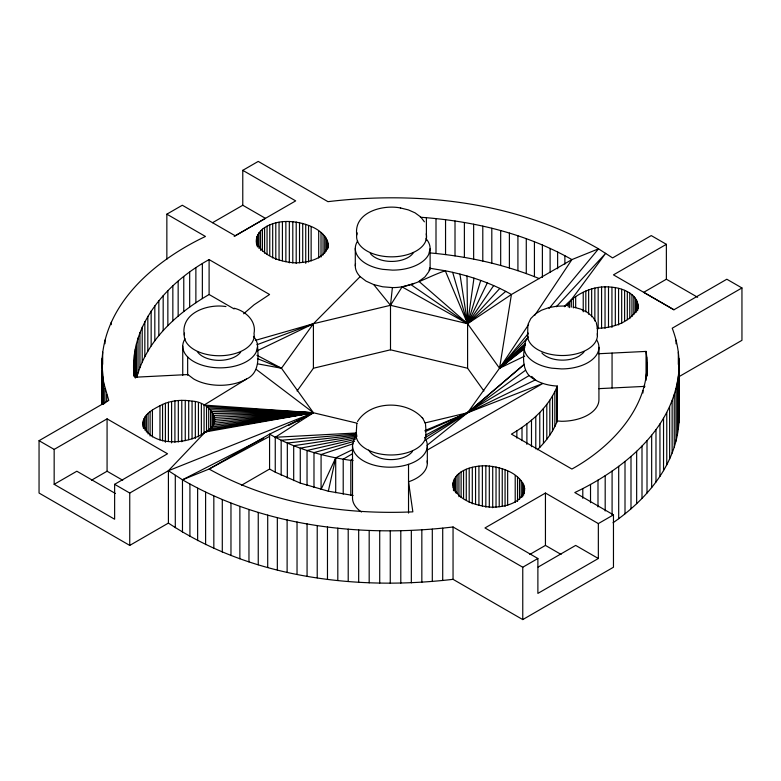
<?xml version="1.0" encoding="UTF-8"?>
<svg xmlns="http://www.w3.org/2000/svg" width="781" height="781" viewBox="0 0 781 781"><rect width="100%" height="100%" fill="white"/><g stroke="black" fill="none" stroke-linecap="round" stroke-linejoin="round"><path stroke-width="1.17" d="M133.99 375.632C128.982 324.876 167.407 282.507 209.103 259.595L269.572 294.496L254.108 304.756L243.623 313.786M598.754 353.734L646.053 351.411C653.853 402.605 613.573 445.99 571.897 469.049L511.428 434.138C530.719 422.902 548.887 407.262 557.292 386.048C547.139 385.589 536.811 382.417 529.118 375.573C521.054 366.484 523.651 352.709 525.379 341.727A37.41 21.595 0 0 1 528.337 337.333M527.81 325.492L527.663 337.538M101.901 404.48L101.901 364.288C102.77 303.994 155.116 260.356 205.452 236.458L166.851 214.17L166.851 259.233M613.036 522.753C646.395 499.713 676.082 464.959 678.894 422.911L678.894 370.545C679.812 356.156 677.391 341.648 672.236 328.205L741.95 287.955L741.95 340.321L678.572 376.911M678.894 422.911L679.099 364.454M327.981 248.26C329.855 228.921 301.027 220.955 285.866 221.501C272.999 221.658 253.435 228.804 256.695 244.892M328.079 243.818C326.624 258.892 307.675 262.875 295.159 262.826C280.799 262.094 262.972 256.422 256.695 242.452M453.019 482.814C453.946 499.889 477.396 506.264 491.669 507.191C504.184 507.24 523.133 503.257 524.588 488.184C520.458 472.505 500.396 466.706 485.841 465.808C472.651 465.486 451.457 470.836 453.019 487.686M143.04 426.377C141.234 414.584 154.052 408.775 162.565 404.431C171.752 400.321 182.198 399.521 192.067 401.161C208.381 401.395 225.553 421.818 205.325 431.952L168.413 470.718L168.413 523.085C251.316 578.028 355.98 590.68 453.048 579.336L522.762 619.587L613.466 567.231L613.466 514.864L574.796 492.538C623.736 469.264 674.247 428.457 678.894 370.545M697.648 297.288L666.369 279.227L666.369 244.316L651.256 235.589L612.587 257.915L598.529 248.836L571.897 259.595L511.428 294.496C490.985 282.79 468.336 275.342 445.287 270.782C427.744 276.484 411.47 287.925 392.394 287.574L390.5 305.303L390.5 349.81L467.594 368.241L483.917 390.998M467.594 368.241L467.594 323.734L473.96 278.134M356.81 423.653L356.097 435.681M637.677 310.34C640.908 295.696 623.96 288.072 611.943 287.232C594.009 284.801 576.193 293.363 564.36 306.552M427.08 445.277L467.594 412.758L499.528 368.241L511.428 294.496L467.594 323.734L390.5 305.303L313.406 323.734L255.309 340.399M353.071 495.466L328.332 491.21L335.713 457.851L352.153 449.856M361.496 512.014A37.41 21.595 0 0 1 352.504 497.907L352.504 445.541L353.803 439.947A37.41 21.595 0 0 1 356.058 436.413M253.435 336.377A37.41 21.595 0 0 1 257.564 346.373L256.236 351.958A37.41 21.595 0 0 1 208.712 366.816A37.41 21.595 0 0 1 185.077 338.759M204.066 433.094L204.066 405.085L246.464 379.058C259.302 373.211 258.452 358.196 257.564 346.373M426.026 238.703A37.41 21.595 0 0 1 430.116 248.7L428.759 254.284A37.41 21.595 0 0 1 392.394 270.119L382.719 269.338A37.41 21.595 0 0 1 357.659 240.968M505.746 291.372L467.594 323.734L445.287 270.782L429.618 268.205L428.759 271.739L424.952 276.933L418.938 281.375L467.594 323.734L499.528 368.241L524.734 356.087M136.802 377.399C146.613 340.399 177.053 313.074 209.103 294.505L209.103 259.595M355.531 263.539A37.41 21.595 0 0 0 360.158 276.62L366.035 281.121L373.728 284.587L390.5 305.303L402.088 286.881L467.594 323.734L480.725 280.438M637.677 307.909C630.941 322.485 612.011 328.274 596.899 328.245M537.377 449.758C545.831 441.616 553.016 431.942 557.292 420.959L557.292 386.048M527.985 324.379L530.787 318.589L535.044 314.284M411.138 284.772L467.594 323.734L487.305 282.917M567.231 305.303L605.705 253.298L556.316 306.767M357.513 421.555C370.575 400.331 407.116 400.048 422.794 418.46M524.49 348.824L499.528 368.241L528.61 324.584M534.692 315.446L571.897 259.595C525.789 233.382 472.944 220.945 420.354 217.245M452.668 272.335L467.594 323.734L493.67 285.573M257.564 363.829L281.472 368.241L313.406 323.734L360.158 276.62M297.083 390.998L313.406 368.241L313.406 323.734L256.929 344.733M524.773 347.623L499.528 368.241L528.141 333.731M549.023 308.544L598.529 248.836C517.471 201.976 419.787 190.749 327.952 201.664L258.238 161.413L242.774 170.336L242.774 205.247L212.539 222.702M459.921 274.082L467.594 323.734L499.83 288.394M524.598 346.881L499.528 368.241L528.337 337.06M524.793 345.934L499.528 368.241L524.93 344.07M525.447 344.665L499.528 368.241L525.076 344.128M564.722 306.718L568.246 303.389L568.246 307.04M499.528 368.241L525.359 344.226M352.739 458.935L350.806 460.36C322.533 456.338 294.466 448.382 269.572 434.138L209.103 469.049L182.471 479.798L168.413 470.718L129.744 493.045L114.631 484.318L114.631 519.228L54.162 484.318L54.162 449.407L107.075 418.86L167.534 453.771L114.631 484.318M525.379 370.36L467.594 412.758L425.577 439.888M328.332 491.21L300.275 483.107L275.254 472.173L275.254 437.272L313.406 412.758L357.288 423.253M529.118 375.573L425.772 437.233M535.727 313.669L541.555 310.203L548.692 307.675M352.465 453.722L343.21 459.208L343.21 494.119M166.851 214.17L182.305 205.247L235.218 235.794L295.677 200.883L242.774 170.336M234.173 236.389L265.452 218.338L242.774 205.247M168.413 523.085L129.744 545.411L39.05 493.045L39.05 440.679L108.764 400.428L103.619 382.465L101.901 364.288M54.162 484.318L76.841 471.226L115.412 493.494M91.436 480.256L107.075 471.226L122.715 480.256M241.427 485.294L269.572 469.049L275.254 472.173M666.369 244.316L613.466 274.863L673.925 309.774L726.838 279.227L741.95 287.955M666.369 279.227L643.69 292.319L673.925 309.774M426.885 450.305L542.815 383.481L467.594 412.758L424.923 430.565M545.441 493.045L484.972 527.956L537.884 558.503L537.884 593.404L598.344 558.503L598.344 523.592L545.441 493.045L545.441 545.411L529.801 554.432M182.471 532.164L182.471 479.798C263.529 526.658 361.212 537.894 453.048 526.98L522.762 567.231L537.884 558.503M598.344 523.592L613.466 514.864M538.138 567.074L575.675 545.411L598.344 558.503M269.572 436.413L209.103 469.049C270.646 503.647 342.996 514.943 412.856 511.858L408.531 481.789A37.41 21.595 0 0 0 427.129 460.858M297.366 421.408L299.504 420.256M304.854 417.366L313.406 412.758L281.472 368.241L256.929 355.267M425.655 435.095L467.594 412.758L535.063 380.044M182.471 479.798L263.627 438.239M288.521 425.499L313.406 412.758L256.236 369.413M256.998 350.923L313.406 323.734M425.284 431.581L467.594 412.758L524.197 364.376L467.594 412.758L424.893 422.96M168.413 470.718L313.406 412.758L204.066 405.085M352.944 443.833L321.079 454.552L321.079 489.462L335.713 457.851L335.713 492.762M402.801 286.715L414.252 283.415M354.554 441.255L313.982 452.619L313.982 487.529M313.406 368.241L390.5 349.81M355.238 439.352L307.04 450.5L307.04 485.411M356.068 437.682L300.275 448.196L300.275 483.107M549.15 307.568L556.882 306.191L564.966 305.976M207.648 430.458L313.406 412.758L269.572 434.138L269.572 469.049M209.669 428.837L313.406 412.758L206.526 406.501L206.526 432.069M357.034 436.208L293.695 445.717L293.695 480.627M211.378 427.09L313.406 412.758L208.693 408.063L208.693 431.2M212.754 425.245L313.406 412.758L210.567 409.752L210.567 428.017M356.907 435.056L287.33 443.061L287.33 477.972M213.769 423.331L313.406 412.758L212.11 411.548L212.11 427.383M214.424 421.359L313.406 412.758L205.325 431.952C189.09 444.877 148.663 448.089 143.04 422.726M356.487 434.011L281.17 440.25L281.17 475.151M214.707 419.368L313.406 412.758L213.311 413.432L213.311 425.606M275.254 437.272L356.536 432.977M598.754 388.655L644.842 386.38M225.953 306.562C208.078 303.584 180.489 312.644 184.257 335.127M557.292 420.959L561.519 421.281A37.41 21.595 0 0 0 598.929 399.677L598.929 347.32M392.394 287.574L382.719 286.793L373.728 284.587M353.071 460.556L350.806 460.36L350.806 495.271M400.663 208.01C383.198 204.3 353.578 212.041 356.741 234.886M429.999 252.917C467.409 256.305 504.594 264.368 539.407 278.661M400.36 207.941L408.375 209.904L415.033 212.832L420.207 216.63M573.254 307.011L580.771 309.13L587.146 312.273L591.959 316.227M234.095 308.212C245.332 310.858 256.598 320.845 254.02 333.448A34.979 20.199 0 0 1 218.934 355.745A34.979 20.199 0 0 1 184.511 333.106M257.437 358.664L281.472 368.241M209.103 294.505L234.124 308.944M545.441 545.411L561.08 554.432M39.05 440.679L54.162 449.407M531.705 376.442L535.971 380.445M420.939 217.284L424.415 221.814M592.711 316.901L595.747 321.538M422.306 417.532L425.333 423.273M596.274 322.514L597.231 327.522M133.99 366.006L134.947 377.223L187.86 374.558L193.561 378.892A37.41 21.595 0 0 0 246.464 379.058M425.518 424.386L425.909 429.443M679.021 414.389L679.099 416.82M467.018 276.015L467.594 323.734M678.914 358.372L678.914 364.454M678.338 352.29L678.338 364.463M678.308 376.627L678.308 428.994M677.332 382.69L677.332 435.056M676.053 340.184L676.053 343.835M675.985 388.733L675.985 441.099M674.247 394.737L674.247 447.103M672.129 400.702L672.129 453.068M669.639 406.628L669.639 458.984M666.769 412.485L666.769 464.851M663.538 418.284L663.538 470.65M659.945 424.005L659.945 476.371M655.981 429.648L655.981 482.014M651.666 435.212L651.666 487.578M647.01 362.628L647.01 375.876M647.01 440.669L647.01 493.036M646.717 357.015L646.717 376.276M646.492 373.865L646.492 376.276M646.053 351.411L646.053 380.298M644.501 385.043L644.501 387.444M642.958 390.588L642.958 392.999M642.002 446.029L642.002 498.395M637.96 305.908L637.96 308.349M637.862 303.907L637.862 307.558M637.394 301.925L637.394 310.447M636.661 451.281L636.661 503.647M636.554 299.972L636.554 312.156M635.363 298.098L635.363 312.703M633.821 296.302L633.821 314.567M631.946 294.613L631.946 316.53M630.999 456.426L630.999 508.782M629.769 293.051L629.769 318.619M627.319 291.625L627.319 319.634M625.005 461.434L625.005 513.8M624.615 290.376L624.615 320.815M621.686 289.292L621.686 323.393M618.572 288.404L618.572 324.935M618.698 466.316L618.698 518.682M615.321 287.711L615.321 325.462M612.06 353.08L612.06 388.011M612.089 471.06L612.089 514.904M611.943 287.232L611.943 327.415M608.506 286.959L608.506 327.141M605.187 475.668L605.187 510.979M605.041 286.9L605.041 328.303M601.575 287.066L601.575 328.469M598.168 287.447L598.168 328.85M597.992 480.12L597.992 506.918M597.416 328.655L597.416 335.635M594.849 288.033L594.849 320.913M591.656 288.824L591.656 316.832M590.524 484.425L590.524 502.691M588.64 289.81L588.64 314.167M585.818 290.981L585.818 311.678M583.231 292.319L583.231 311.804M582.792 488.564L582.792 498.307M575.675 296.682L575.675 307.646M573.352 298.176L573.352 307.919M571.331 299.806L571.331 307.109M569.622 301.544L569.622 307.636M564.878 255.69L564.878 264.124M557.624 251.951L557.624 268.81M556.853 387.239L556.853 422.14M554.852 391.623L554.852 426.533M552.509 395.947L552.509 430.858M550.117 248.378L550.117 272.452M549.824 400.214L549.824 435.115M546.798 404.392L546.798 439.303M543.449 408.492L543.449 443.403M542.385 244.961L542.385 277.46M539.769 412.505L539.769 447.415M535.786 416.41L535.786 448.909M534.429 241.719L534.429 276.63M531.49 420.207L531.49 446.693M526.892 423.888L526.892 444.35M526.277 238.654L526.277 273.565M524.588 488.184L524.588 490.614M524.305 486.182L524.305 493.485M523.651 484.21L523.651 495.174M522.762 567.231L522.762 619.587M522.635 482.297L522.635 496.911M522.011 427.441L522.011 440.679M521.259 480.452L521.259 497.507M519.55 478.714L519.55 499.41M517.92 235.774L517.92 270.685M517.53 477.084L517.53 501.441M516.856 430.858L516.856 438.082M515.206 475.59L515.206 502.378M509.388 233.08L509.388 267.99M507.65 471.226L507.65 505.327M505.063 469.889L505.063 506.42M502.242 468.717L502.242 506.469M500.68 230.571L500.68 265.481M499.225 467.731L499.225 506.703M496.033 466.94L496.033 507.123M492.713 466.355L492.713 507.757M491.805 228.247L491.805 263.158M489.306 465.974L489.306 507.377M485.841 465.808L485.841 507.211M482.795 226.129L482.795 261.039M482.375 465.866L482.375 506.049M478.929 466.14L478.929 505.102M475.561 466.618L475.561 504.37M473.647 224.206L473.647 259.116M472.3 467.311L472.3 503.843M469.196 468.2L469.196 502.3M466.267 469.283L466.267 499.723M464.383 222.487L464.383 257.398M463.563 470.533L463.563 498.542M461.112 471.958L461.112 497.526M458.935 473.52L458.935 496.657M457.061 475.209L457.061 493.475M455.518 477.006L455.518 492.831M455.011 220.974L455.011 255.885M454.317 478.88L454.317 491.064M453.488 480.832L453.488 490.575M453.048 526.98L453.048 579.336M445.551 219.666L445.551 254.567M442.71 528.19L442.71 580.547M436.003 218.563L436.003 253.474M432.303 529.176L432.303 581.542M430.116 248.7L430.116 269.406M429.618 268.205L429.618 270.616M427.324 445.658L427.324 463.113M426.397 217.665L426.397 240.538M421.838 529.948L421.838 582.314M411.333 530.504L411.333 582.87M408.531 464.334L408.531 513.088M400.799 530.826L400.799 583.192M390.256 530.934L390.256 583.3M379.712 530.816L379.712 583.182M369.179 530.484L369.179 582.851M358.674 529.918L358.674 582.284M355.296 248.338L355.296 265.794M348.209 529.137L348.209 581.503M337.812 528.132L337.812 580.498M327.795 241.817L327.795 247.909M327.473 526.911L327.473 579.277M327.141 239.855L327.141 249.588M326.126 237.932L326.126 251.326M324.75 236.096L324.75 253.142M323.041 234.349L323.041 255.045M321.02 232.718L321.02 257.076M318.697 231.225L318.697 258.023M317.223 525.476L317.223 577.842M311.141 226.861L311.141 260.961M308.554 225.524L308.554 262.055M307.07 523.826L307.07 576.183M305.732 224.352L305.732 263.324M302.716 223.366L302.716 262.338M299.523 222.575L299.523 262.767M297.034 521.952L297.034 574.318M296.204 221.989L296.204 263.392M292.797 221.609L292.797 263.012M289.331 221.453L289.331 262.855M287.115 519.882L287.115 572.239M285.866 221.501L285.866 261.694M282.419 221.775L282.419 260.747M279.051 222.253L279.051 260.005M277.333 517.598L277.333 569.954M275.791 222.946L275.791 259.477M272.686 223.835L272.686 257.935M269.757 224.918L269.757 255.367M267.707 515.099L267.707 567.465M267.053 226.178L267.053 254.186M264.593 227.593L264.593 253.161M262.426 229.155L262.426 251.072M260.551 230.844L260.551 250.33M259.009 232.64L259.009 248.475M258.247 512.414L258.247 564.78M257.808 234.525L257.808 246.698M257.349 244.424L257.349 246.855M256.978 236.467L256.978 244.99M256.51 238.449L256.51 242.11M248.963 509.524L248.963 561.89M239.865 506.439L239.865 558.805M230.971 503.169L230.971 555.535M222.292 499.703L222.292 552.069M214.609 422.228L214.609 417.357L313.406 412.758L214.14 415.375L214.14 423.898M213.828 496.072L213.828 548.428M205.608 492.255L205.608 544.621M202.357 263.636L202.357 298.547M201.361 403.826L201.361 434.275M198.433 402.752L198.433 436.843M197.632 488.262L197.632 540.628M195.875 267.834L195.875 302.745M195.328 401.854L195.328 438.385M192.067 401.161L192.067 438.912M189.92 484.113L189.92 536.479M189.676 272.169L189.676 307.07M188.699 400.682L188.699 439.654M187.655 356.946L187.655 375.212M185.253 400.409L185.253 440.601M183.769 276.63L183.769 311.541M182.744 346.129L182.744 375.358M181.788 400.36L181.788 441.763M178.322 400.516L178.322 441.919M178.156 281.219L178.156 316.129M175.295 475.336L175.295 527.702M174.915 400.897L174.915 442.3M172.845 285.934L172.845 320.835M171.595 401.483L171.595 442.886M168.403 402.274L168.403 441.245M167.856 290.757L167.856 325.657M165.387 403.26L165.387 442.231M163.18 295.677L163.18 330.588M162.565 404.431L162.565 440.796M159.978 405.769L159.978 439.869M158.836 300.705L158.836 335.615M154.823 305.83L154.823 340.741M152.422 410.132L152.422 436.93M151.153 311.033L151.153 345.944M150.098 411.626L150.098 435.983M148.078 413.256L148.078 433.963M147.824 316.315L147.824 351.225M146.369 415.004L146.369 432.049M144.993 416.839L144.993 430.233M144.836 321.665L144.836 356.575M143.977 418.762L143.977 428.505M143.323 420.725L143.323 428.037M142.21 327.073L142.21 361.984M139.945 332.54L139.945 367.441M138.042 338.046L138.042 372.957M136.499 343.591L136.499 377.301M135.318 349.175L135.318 378.063M134.508 354.769L134.508 376.442M134.283 371.619L134.283 376.432M134.059 360.383L134.059 376.032M129.744 493.045L129.744 545.411M111.253 322.25L111.253 324.681M107.075 418.86L107.075 471.226M106.675 394.483L106.675 401.785M104.976 340.086L104.976 343.747M104.957 388.489L104.957 403.103M103.619 382.465L103.619 404.392M102.672 352.163L102.672 364.336M102.662 376.422L102.662 404.431M102.096 358.215L102.096 364.307M102.096 370.36L102.096 404.46M596.674 339.93A37.41 21.595 0 0 1 561.519 368.915L551.835 368.183A37.41 21.595 0 0 1 524.11 347.32M584.012 351.831A23.323 13.462 0 0 1 582.724 353.344L579.219 356.048A23.323 13.462 0 0 1 541.858 352.973M597.289 333.614A34.979 20.199 0 0 1 561.441 355.511A34.979 20.199 0 0 1 527.81 332.472M412.544 451.33A23.323 13.462 0 0 1 379.41 457.822L374.743 455.792A23.323 13.462 0 0 1 368.71 450.071M424.513 437.389A37.41 21.595 0 0 1 397.109 466.794A37.41 21.595 0 0 1 352.504 445.541M425.518 431.366A34.979 20.199 0 0 1 392.15 454.972A34.979 20.199 0 0 1 356.253 432.635M240.694 352.114A23.323 13.462 0 0 1 218.709 360.353A23.323 13.462 0 0 1 197.339 351.577M426.231 233.841A34.979 20.199 0 0 1 390.744 256.832A34.979 20.199 0 0 1 357.22 232.875M413.598 252.429A23.323 13.462 0 0 1 392.501 261.42A23.323 13.462 0 0 1 370.272 253.405"/></g></svg>
